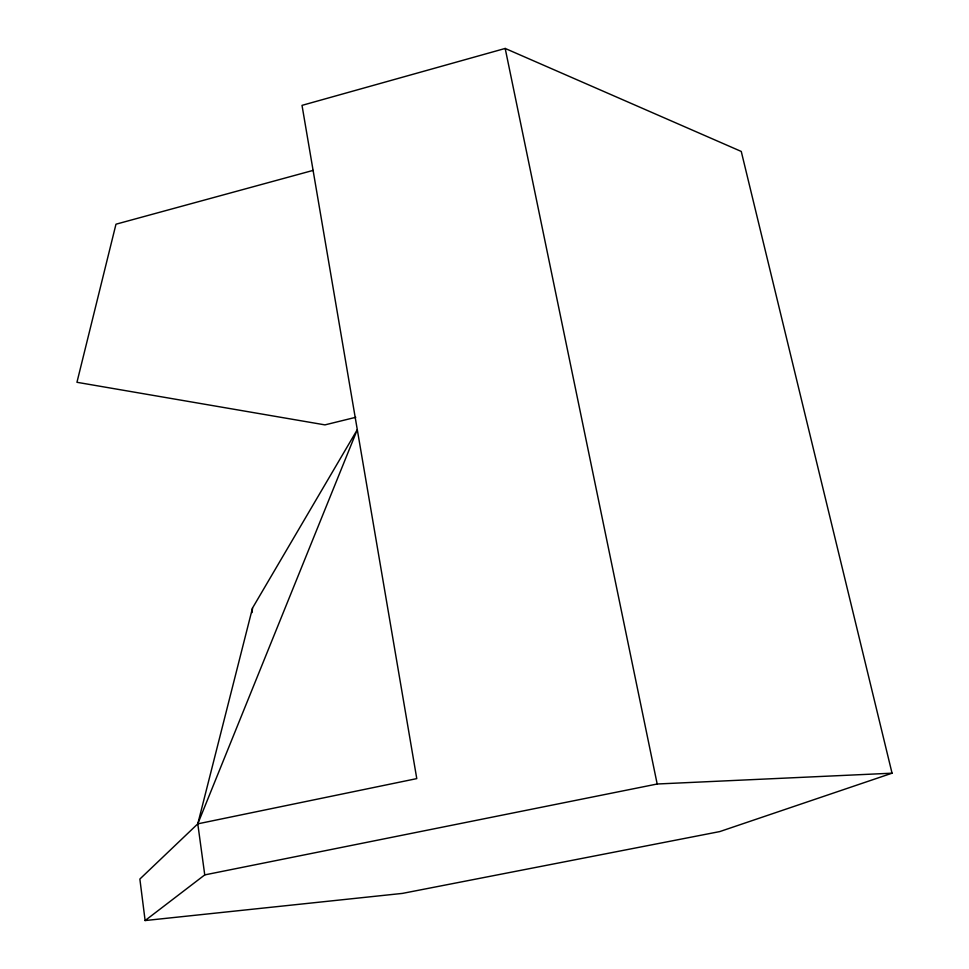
<?xml version="1.0" encoding="UTF-8"?>
<svg xmlns="http://www.w3.org/2000/svg" width="969" height="969" viewBox="0 0 969 969"><rect width="100%" height="100%" fill="white"/><g stroke="black" fill="none" stroke-linecap="round" stroke-linejoin="round"><path stroke-width="1.45" d="M252.073 612.565L252.509 608.048L357.295 429.667L197.785 823.844L139.863 879.053L145.12 920.55L402.45 893.394L719.797 831.572L892.049 773.189L741.261 151.443L505.188 48.45L302.013 105.367L416.779 778.616L197.785 823.844L204.75 874.898L145.12 920.55M197.785 823.844L252.509 608.048M313.108 170.399L115.977 224.202L76.951 382.295L324.954 424.882L355.78 417.3M204.75 874.898L657.188 784.006L892.049 773.189M505.188 48.45L657.188 784.006"/></g></svg>
